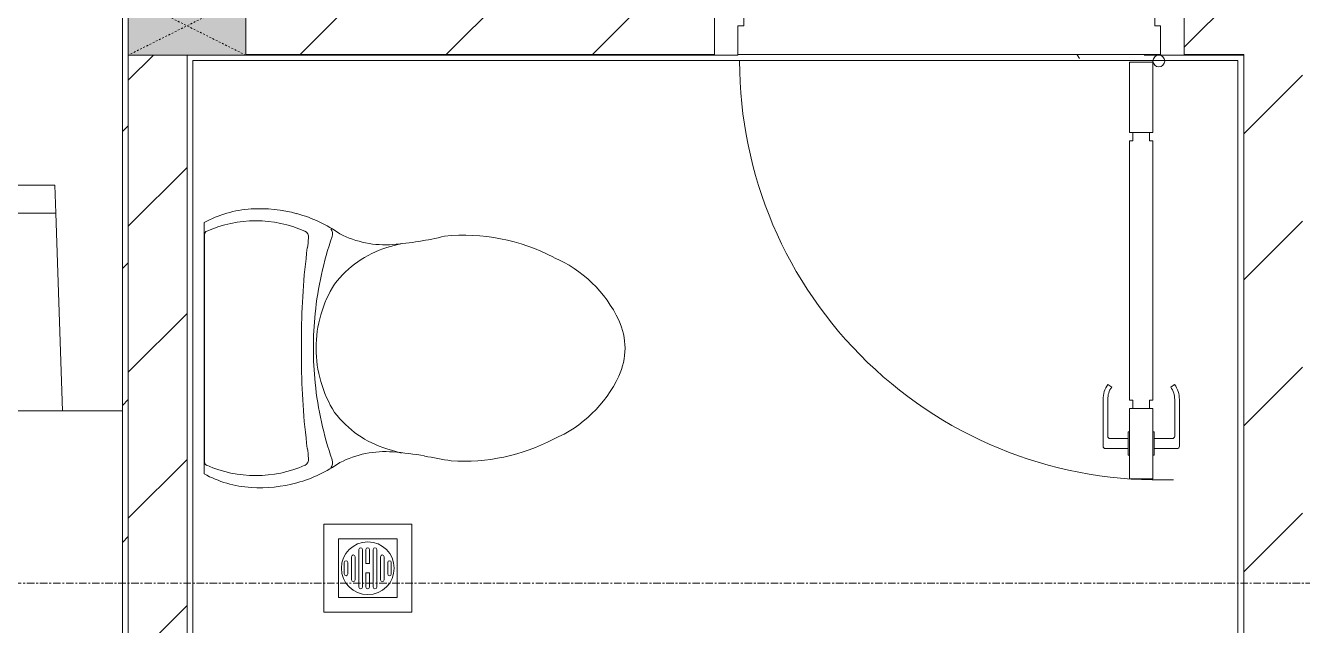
# Model space of a CAD drawing. Header units: millimetres. Extents: x 5357 to 259384, y -16348 to 109893.
# Drawn here: x 94678 to 96853, y 39165 to 40187 of the extents above; entities that cross this region are included whole.
import ezdxf

# ---------------------------------------------------------------- set-up
doc = ezdxf.new("R2010")
doc.units = ezdxf.units.MM
doc.linetypes.add('Dash', pattern=[6, 3, -3])
doc.linetypes.add('Grid Line', pattern=[22.225, 12.7, -3.175, 3.175, -3.175])
for name, color, linetype, lineweight in [('0-1', 7, 'Continuous', 5), ('A-DETL-GENF-1', 53, 'Continuous', 9), ('A-DOOR-1', 254, 'Continuous', 9), ('A-DOOR-2', 53, 'Continuous', 9), ('A-WALL-1', 9, 'Continuous', 18), ('A-WALL-PATT-1', 10, 'Continuous', 9), ('A-WALL-PATT-2', 53, 'Continuous', 9), ('I-FURN-1', 254, 'Continuous', 9), ('I-WALL-1', 9, 'Continuous', 18), ('M-EQPM-1', 254, 'Continuous', 9), ('M-EQPM-2', 53, 'Continuous', 9), ('P-SANR-FIXT-1', 254, 'Continuous', 9), ('P-SANR-FIXT-2', 53, 'Continuous', 9), ('S-COLS-2', 9, 'Continuous', 18), ('S-COLS-3', 53, 'Continuous', 9), ('S-COLS-4', 254, 'Continuous', 9), ('S-COLS-HDLN-1', 53, 'Dash', 9), ('S-GRID-1', 1, 'Grid Line', 9)]:
    doc.layers.add(name, color=color, linetype=linetype, lineweight=lineweight)
pattern_1 = [(0, (0, 0), (894.08, 223.52), [73.762, -596.798, 73.762, -596.798, -3576.32]), (0, (0, 0), (894.08, 223.52), [-1341.12, 73.762, -1267.358, 73.762, -596.798, -1564.64]), (0, (0, 0), (894.08, 223.52), [-3352.8, 73.762, -373.278, 73.762, -1043.838]), (120, (335.28, 111.76), (-640.614, 662.536), [73.762, -596.798, 73.762, -4173.118]), (120, (335.28, 111.76), (-640.614, 662.536), [-744.322, -596.798, 73.762, -1267.358, -2235.2]), (120, (335.28, 111.76), (-640.614, 662.536), [-2682.24, 73.762, -596.798, 73.762, -1490.878]), (120, (335.28, 111.76), (-640.614, 662.536), [-3426.562, -373.278, 73.762, -1043.838]), (240, (447.04, 558.8), (-253.466, -886.056), [73.762, -596.798, 73.762, -4173.118]), (240, (447.04, 558.8), (-253.466, -886.056), [-744.322, -596.798, 73.762, -1267.358, -2235.2]), (240, (447.04, 558.8), (-253.466, -886.056), [-2682.24, 73.762, -596.798, 73.762, -1490.878]), (240, (447.04, 558.8), (-253.466, -886.056), [-3426.562, -373.278, 73.762, -1043.838])]
pattern_2 = [(45, (0, 0), (-124.4508, 124.4508), [])]

# ---------------------------------------------------------------- blocks, each defined once
blk = doc.blocks.new('DOOR_CW_01 CANH MO-PANEL KINH - DIG_02-800x2200-CỬA NHÔM KÍNH-400864-TKCS_MB CẢNH QUAN CÂY XANH')
at = {"layer": 'A-DETL-GENF-1'}
for p, q in [((-347, 772), (-307, 772)), ((-347, 652), (-347, 772)), ((-307, 772), (-307, 652)), ((-349, 720.5), (-388, 720.5)), ((-349, 731.8), (-347, 731.8)), ((-349, 692.2), (-349, 731.8)), ((-347, 692.2), (-347, 731.8)), ((-307, 692.2), (-307, 731.8)), ((-305, 731.8), (-307, 731.8)), ((-305, 692.2), (-305, 731.8)), ((-305, 720.5), (-266, 720.5)), ((-392, 637), (-392, 716.5)), ((-384, 699.5), (-384, 637)), ((-349, 703.5), (-380, 703.5)), ((-305, 703.5), (-274, 703.5)), ((-270, 699.5), (-270, 637)), ((-262, 637), (-262, 716.5)), ((-347, 692.2), (-349, 692.2)), ((-307, 692.2), (-305, 692.2)), ((-307, 652), (-347, 652)), ((-347, 638), (-341, 638)), ((-347, 638), (-347, 196)), ((-313, 652), (-341, 652)), ((-341, 652), (-341, 638)), ((-313, 638), (-313, 652)), ((-307, 638), (-313, 638)), ((-307, 196), (-307, 638)), ((-383.9, 611.2), (-377.3, 615.8)), ((-270.1, 611.2), (-276.7, 615.8)), ((-347, 196), (-341, 196)), ((-341, 196), (-341, 182)), ((-307, 196), (-313, 196)), ((-313, 182), (-313, 196)), ((-307, 182), (-347, 182)), ((-347, 182), (-347, 62)), ((-341, 182), (-313, 182)), ((-307, 62), (-307, 182)), ((-347, 62), (-307, 62))]:
    blk.add_line(p, q, dxfattribs=at)
blk.add_circle((-357, 60), 10, dxfattribs=at)
for centre, radius, start, end in [((-357, 60), 714, 360, 92), ((-388, 716.5), 4, 90, 180), ((-266, 716.5), 4, 0, 90), ((-380, 699.5), 4, 90, 180), ((-274, 699.5), 4, 0, 90), ((-347, 637), 45, 180, 215), ((-347, 637), 37, 180, 215), ((-307, 637), 37, 325, 0), ((-307, 637), 45, 325, 0)]:
    blk.add_arc(centre, radius, start, end, dxfattribs=at)
at = {"layer": 'A-DOOR-2'}
for p, q in [((-360, 50), (-400, 50)), ((-400, 50), (-400, -50)), ((-360, 0), (-360, 50)), ((-357, 50), (-332, 50)), ((400, 50), (360, 50)), ((360, 50), (360, 0)), ((400, -50), (400, 50)), ((-350, 0), (-360, 0)), ((-350, -50), (-350, 0)), ((360, 0), (350, 0)), ((350, 0), (350, -50)), ((-400, -50), (-350, -50)), ((350, -50), (400, -50))]:
    blk.add_line(p, q, dxfattribs=at)
blk = doc.blocks.new('TOILET - TOILET-400871-TKCS_MB CẢNH QUAN CÂY XANH')
at = {"layer": 'P-SANR-FIXT-2'}
for p, q in [((-171.7, 330.3), (-178.6, 355.5)), ((171.7, 330.3), (178.6, 355.5)), ((214.2, 19), (-214.2, 19)), ((194, 19.9), (-194, 19.9))]:
    blk.add_line(p, q, dxfattribs=at)
for centre, radius, start, end in [((45.1, 528.6), 217.6, 115.2282, 156.7784), ((0, 624.4), 111.7, 64.7718, 115.2282), ((-45.1, 528.6), 217.6, 23.2216, 64.7718), ((137.1, 461.2), 329.8, 152.3122, 185.6513), ((-137.1, 461.2), 329.8, 356.3165, 27.6878), ((-1948.3, 805.1), 2171.2, 349.1051, 350.319), ((-719.2, 297.5), 544.3, 4.5441, 13.9464), ((719.2, 297.5), 544.3, 169.7121, 175.4559), ((-343.5, 327.4), 167.3, 332.62, 4.5441), ((-0.4, 384), 179.5, 197.4036, 232.5964), ((0.4, 384), 179.5, 307.4036, 342.5964), ((343.5, 327.4), 167.3, 175.4559, 207.38), ((-4, 115.7), 233.6, 144.7853, 164.7039), ((0, 416), 206.1, 237.9268, 270), ((0, 416), 206.1, 270, 302.0732), ((4, 115.7), 233.6, 15.2961, 35.2147), ((-195, 224.1), 13.8, 71.0073, 129.3276), ((0.6, 792.1), 586.9, 251.0073, 264.1678), ((-0.6, 792.1), 586.9, 275.8322, 288.9927), ((195, 224.1), 13.8, 50.6724, 108.9927), ((-189.1, 185.5), 11.7, 82.4212, 154.5895), ((178.9, 2951.3), 2778.4, 262.4212, 262.7649), ((0, 786.7), 581.5, 264.1678, 275.8322), ((-178.9, 2951.3), 2778.4, 277.2351, 277.5788), ((189.1, 185.5), 11.7, 25.4105, 97.5788), ((1.9, 114.1), 239.7, 164.7039, 183.5487), ((-9.8, 107.2), 207.3, 156.2862, 203.7138), ((-14.3, 1400.4), 1215.6, 262.593, 269.6026), ((0, 3462.8), 3278, 269.6026, 270.3974), ((14.3, 1400.4), 1215.6, 270.3974, 277.407), ((9.8, 107.2), 207.3, 336.2862, 23.7138), ((-1.9, 114.1), 239.7, 356.4513, 15.2961), ((-46.1, 111.1), 191.6, 183.5487, 208.7191), ((46.1, 111.1), 191.6, 331.2809, 356.4513), ((-193.7, 26.4), 6.48, 203.7138, 267.6832), ((193.7, 26.4), 6.48, 272.3168, 336.2862)]:
    blk.add_arc(centre, radius, start, end, dxfattribs=at)
blk = doc.blocks.new('THU NUOC - THU NUOC-V56-TKCS_MB CẢNH QUAN CÂY XANH')
at = {"layer": 'M-EQPM-2'}
for p, q in [((-66.3, -70.6), (-66.3, 79.4)), ((-66.3, 79.4), (83.7, 79.4)), ((83.7, 79.4), (83.7, -70.6)), ((58.7, 54.4), (-41.3, 54.4)), ((-41.3, 54.4), (-41.3, -45.6)), ((-1.1, 44.5), (18.5, 44.5)), ((58.7, -45.6), (58.7, 54.4)), ((-11, 32.1), (28.5, 32.1)), ((28.5, 26.1), (-11, 26.1)), ((18.5, 38.5), (-1.1, 38.5)), ((-23.3, 19.6), (40.9, 19.6)), ((40.9, 13.6), (-23.3, 13.6)), ((-23.3, 7.2), (0.7, 7.2)), ((0.7, 1.2), (-23.3, 1.2)), ((0.7, 7.2), (0.7, 1.2)), ((16.7, 1.2), (16.7, 7.2)), ((16.7, 7.2), (40.9, 7.2)), ((40.9, 1.2), (16.7, 1.2)), ((-23.3, -4.8), (40.9, -4.8)), ((40.9, -10.8), (-23.3, -10.8)), ((-11, -17.3), (28.5, -17.3)), ((28.5, -23.3), (-11, -23.3)), ((-1.1, -29.6), (18.5, -29.6)), ((18.5, -35.6), (-1.1, -35.6)), ((-41.3, -45.6), (58.7, -45.6)), ((83.7, -70.6), (-66.3, -70.6))]:
    blk.add_line(p, q, dxfattribs=at)
for centre, radius, start, end in [((8.7, 4.4), 45, 0, 180), ((8.7, 4.4), 45, 360, 180), ((-1.1, 41.5), 3, 90, 270), ((18.5, 41.5), 3, 270, 90), ((-11, 29.1), 3, 90, 270), ((28.5, 29.1), 3, 270, 90), ((8.7, 4.4), 45, 180, 0), ((8.7, 4.4), 45, 180, 360), ((-23.3, 16.6), 3, 90, 270), ((-23.3, 4.2), 3, 90, 270), ((40.9, 16.6), 3, 270, 90), ((40.9, 4.2), 3, 270, 90), ((-23.3, -7.8), 3, 90, 270), ((-11, -20.3), 3, 90, 270), ((28.5, -20.3), 3, 270, 90), ((40.9, -7.8), 3, 270, 90), ((-1.1, -32.6), 3, 90, 270), ((18.5, -32.6), 3, 270, 90)]:
    blk.add_arc(centre, radius, start, end, dxfattribs=at)
blk = doc.blocks.new('G1_SOF - BO TRU - 100x200-V58-TKCS_MB CẢNH QUAN CÂY XANH')
at = {"layer": 'S-COLS-3'}
blk.add_hatch(color=256, dxfattribs=at).paths.add_polyline_path([(50, -100), (50, 100), (-50, 100), (-50, -100)])
at = {"layer": 'S-COLS-2'}
for p, q in [((50, 100), (-50, 100)), ((-50, 100), (-50, -100)), ((50, -100), (50, 100)), ((-50, -100), (50, -100))]:
    blk.add_line(p, q, dxfattribs=at)
at = {"layer": 'S-COLS-HDLN-1'}
for p, q in [((50, 100), (-50, -100)), ((-50, 100), (50, -100))]:
    blk.add_line(p, q, dxfattribs=at)
blk = doc.blocks.new('RES_BAN AN 1 - RES_BAN AN 1-V94-TKCS_MB CẢNH QUAN CÂY XANH')
at = {"layer": 'I-FURN-1'}
for p, q in [((-425, 0), (-425, -1275)), ((425, -1275), (425, 0)), ((-761.9, -113.5), (-425, -102.3)), ((-425, -102.3), (-425, -549.7)), ((425, -102.3), (425, -549.7)), ((761.9, -113.5), (425, -102.3)), ((-761.9, -113.5), (-809.6, -115.1)), ((-809.6, -115.1), (-809.6, -536.9)), ((-761.9, -538.5), (-761.9, -113.5)), ((-761.9, -538.5), (-761.9, -113.5)), ((761.9, -538.5), (761.9, -113.5)), ((761.9, -113.5), (761.9, -538.5)), ((809.6, -115.1), (761.9, -113.5)), ((809.6, -536.9), (809.6, -115.1)), ((-809.6, -536.9), (-761.9, -538.5)), ((-425, -549.7), (-761.9, -538.5)), ((425, -549.7), (761.9, -538.5)), ((761.9, -538.5), (809.6, -536.9)), ((-761.9, -743.8), (-425, -732.5)), ((-425, -732.5), (-425, -1180)), ((425, -732.5), (425, -1180)), ((761.9, -743.8), (425, -732.5)), ((-809.6, -745.3), (-761.9, -743.8)), ((-809.6, -1167.2), (-809.6, -745.3)), ((-761.9, -1168.8), (-761.9, -743.8)), ((-761.9, -743.8), (-761.9, -1168.8)), ((761.9, -743.8), (809.6, -745.3)), ((761.9, -1168.8), (761.9, -743.8)), ((761.9, -1168.8), (761.9, -743.8)), ((809.6, -745.3), (809.6, -1167.2)), ((-761.9, -1168.8), (-809.6, -1167.2)), ((-425, -1180), (-761.9, -1168.8)), ((425, -1180), (761.9, -1168.8)), ((809.6, -1167.2), (761.9, -1168.8)), ((-425, -1275), (425, -1275))]:
    blk.add_line(p, q, dxfattribs=at)
blk = doc.blocks.new('NCV_TKTC_TANG 1_rvt-1-TKCS_MB CẢNH QUAN CÂY XANH')
at = {"layer": 'A-WALL-PATT-1'}
h = blk.add_hatch(dxfattribs=at)
h.set_pattern_fill('FP_2', color=256, style=0, pattern_type=2)
h.set_pattern_definition(pattern_2)
h.paths.add_polyline_path([(99770.9, 40136.9), (99852.6, 40136.9), (99852.6, 40236.9), (98352.6, 40236.9), (98352.6, 40136.9), (98560.5, 40136.9)])
h.paths.add_polyline_path([(96650.9, 40136.9), (96950.5, 40136.9), (96950.5, 40236.9), (96650.9, 40236.9), (96650.9, 40186.9)])
h.paths.add_polyline_path([(95052.6, 40136.9), (95850.9, 40136.9), (95850.9, 40236.9), (95052.6, 40236.9), (95052.6, 40148.1)])
h.paths.add_polyline_path([(97850.5, 40136.9), (98152.6, 40136.9), (98152.6, 40236.9), (97850.5, 40236.9), (97850.5, 40186.9)])
h = blk.add_hatch(dxfattribs=at)
h.set_pattern_fill('FP_2', color=256, style=0, pattern_type=2)
h.set_pattern_definition(pattern_2)
h.paths.add_polyline_path([(94952.6, 35736.9), (94952.6, 37736.9), (94852.6, 37736.9), (94852.6, 35736.9), (94929.2, 35736.9)])
h.paths.add_polyline_path([(94929.2, 37836.9), (94952.6, 37836.9), (94952.6, 40136.9), (94852.6, 40136.9), (94852.6, 37836.9)])
h = blk.add_hatch(dxfattribs=at)
h.set_pattern_fill('FP_11', color=256, style=0, pattern_type=2)
h.set_pattern_definition(pattern_1)
h.paths.add_polyline_path([(96650.9, 40127.8), (96742.6, 40127.8), (96742.6, 40137.8), (94952.6, 40136.9), (94952.6, 40127.8), (96610.9, 40127.8)])
h = blk.add_hatch(dxfattribs=at)
h.set_pattern_fill('FP_11', color=256, style=0, pattern_type=2)
h.set_pattern_definition(pattern_1)
h.paths.add_polyline_path([(96742.6, 38186.9), (96752.6, 38186.9), (96752.6, 40137.8), (96742.6, 40137.8), (96742.6, 38196.9)])
h = blk.add_hatch(dxfattribs=at)
h.set_pattern_fill('FP_2', color=256, style=0, pattern_type=2)
h.set_pattern_definition(pattern_2)
h.paths.add_polyline_path([(96852.6, 38186.9), (96852.6, 40136.9), (96752.6, 40136.9), (96752.6, 38186.9)])
h = blk.add_hatch(dxfattribs=at)
h.set_pattern_fill('FP_11', color=256, style=0, pattern_type=2)
h.set_pattern_definition(pattern_1)
h.paths.add_polyline_path([(94962.6, 37836.9), (94962.6, 40127.8), (94952.6, 40127.8), (94952.6, 37836.9), (94960.9, 37836.9)])
at = {"layer": 'A-WALL-PATT-2'}
h = blk.add_hatch(dxfattribs=at)
h.set_pattern_fill('FP_10', color=256, style=0, pattern_type=2)
h.set_pattern_definition([(45, (0, 0), (-116.67262, 116.67262), [])])
h.paths.add_polyline_path([(94852.6, 35746.9), (94852.6, 40246.9), (94842.6, 40246.9), (94842.6, 35746.9)])
at = {"layer": 'A-WALL-1'}
for p, q in [((94852.6, 40136.9), (94852.6, 37836.9)), ((94952.6, 37836.9), (94952.6, 40136.9)), ((95052.6, 40136.9), (95850.9, 40136.9)), ((96650.9, 40136.9), (96752.6, 40136.9)), ((96752.6, 40136.9), (96752.6, 38186.9))]:
    blk.add_line(p, q, dxfattribs=at)
at = {"layer": 'I-WALL-1'}
for p, q in [((94842.6, 40246.9), (94842.6, 35746.9)), ((94852.6, 37836.9), (94852.6, 40136.9)), ((94952.6, 40136.9), (94952.6, 40127.8)), ((95850.9, 40137.8), (95052.6, 40137.8)), ((96610.9, 40137.8), (95890.9, 40137.8)), ((96742.6, 40137.8), (96650.9, 40137.8)), ((96752.6, 40137.8), (96742.6, 40137.8)), ((96752.6, 38186.9), (96752.6, 40137.8)), ((94952.6, 40127.8), (94952.6, 37836.9)), ((94962.6, 40127.8), (96742.6, 40127.8)), ((94962.6, 37846.9), (94962.6, 40127.8)), ((96742.6, 40127.8), (96742.6, 38196.9))]:
    blk.add_line(p, q, dxfattribs=at)
at = {"layer": 'A-DOOR-1', "rotation": 180}
blk.add_blockref('DOOR_CW_01 CANH MO-PANEL KINH - DIG_02-800x2200-CỬA NHÔM KÍNH-400864-TKCS_MB CẢNH QUAN CÂY XANH', (96250.9, 40186.9), dxfattribs=at)
at = {"layer": 'I-FURN-1', "rotation": 269.9999999999999}
blk.add_blockref('RES_BAN AN 1 - RES_BAN AN 1-V94-TKCS_MB CẢNH QUAN CÂY XANH', (94842.6, 39105.7), dxfattribs=at)
at = {"layer": 'M-EQPM-1', "rotation": 269.9999999999992}
blk.add_blockref('THU NUOC - THU NUOC-V56-TKCS_MB CẢNH QUAN CÂY XANH', (95256.1, 39271.1), dxfattribs=at)
at = {"layer": 'P-SANR-FIXT-1', "rotation": 270.0000000000002}
blk.add_blockref('TOILET - TOILET-400871-TKCS_MB CẢNH QUAN CÂY XANH', (94962.6, 39637.4), dxfattribs=at)
at = {"layer": 'S-COLS-4', "rotation": 269.9999999999993}
blk.add_blockref('G1_SOF - BO TRU - 100x200-V58-TKCS_MB CẢNH QUAN CÂY XANH', (94952.6, 40186.9), dxfattribs=at)

msp = doc.modelspace()

# ---------------------------------------------------------------- linework, layer by layer
at = {"layer": 'S-GRID-1'}
msp.add_line((130319.3, 39236.9), (29351.8, 39236.9), dxfattribs=at)

# ---------------------------------------------------------------- block references
at = {"layer": '0-1'}
msp.add_blockref('NCV_TKTC_TANG 1_rvt-1-TKCS_MB CẢNH QUAN CÂY XANH', (0, 0), dxfattribs=at)

doc.saveas('drawing.dxf')
